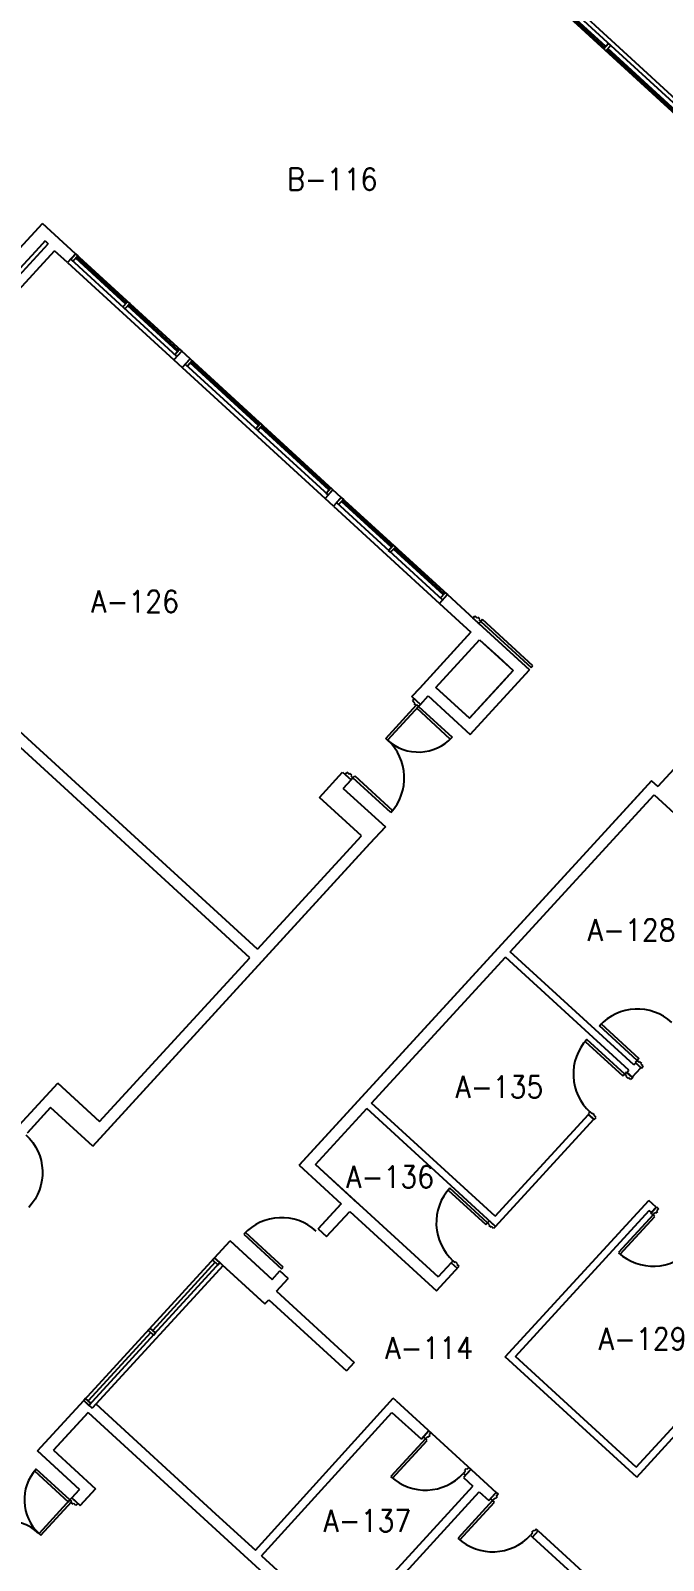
# Model space of a CAD drawing. Header units: inches. Extents: x -2 to 15026, y -1056 to 7065.
# Drawn here: x 1567 to 2011, y 783 to 1857 of the extents above; entities that cross this region are included whole.
import ezdxf
from ezdxf.enums import TextEntityAlignment as Align

# ---------------------------------------------------------------- set-up
doc = ezdxf.new("R2010")
doc.units = ezdxf.units.IN
doc.header["$LTSCALE"] = 48
doc.header["$MEASUREMENT"] = 0
doc.layers.get('0').update_dxf_attribs({"linetype": 'CONTINUOUS'})
for name, color, linetype in [('A-DOOR', 5, 'CONTINUOUS'), ('A-GLAZ', 1, 'CONTINUOUS'), ('A-GLAZ-DETL', 5, 'CONTINUOUS'), ('A-WALL', 7, 'CONTINUOUS'), ('A-WALL-SILL', 3, 'CONTINUOUS'), ('SP-RMNO', 7, 'CONTINUOUS'), ('SP-ROOM', 7, 'CONTINUOUS')]:
    doc.layers.add(name, color=color, linetype=linetype)
doc.styles.add('ROMANS', font='ROMANS', dxfattribs={"width": 0.78})

# ---------------------------------------------------------------- blocks, each defined once
blk = doc.blocks.new('FMGRM1')
at = {"style": 'ROMANS', "width": 0.9}
for tag, p in [('DATA1', (0, -0.284)), ('DATA2', (0, -0.443)), ('DATA3', (0, -0.602)), ('DATA4', (0, -0.762)), ('DATA5', (0, -0.921))]:
    blk.add_attdef(tag, text='', height=0.117, dxfattribs=at).set_placement(p, align=Align.CENTER)
at = {"layer": 'SP-RMNO', "style": 'ROMANS', "width": 0.9}
blk.add_attdef('RMNUMB', text='', height=0.16, dxfattribs=at).set_placement((0, 0), align=Align.MIDDLE)

msp = doc.modelspace()

# ---------------------------------------------------------------- linework, layer by layer
at = {"layer": 'A-DOOR', "linetype": 'Continuous'}
for p, q in [((1877.6, 1444.7), (1878.9, 1446.2)), ((1881.8, 1440.8), (1877.6, 1444.7)), ((1878.9, 1446.2), (1880.3, 1444.9)), ((1880.3, 1444.9), (1880.8, 1445.3)), ((1880.8, 1445.3), (1882.2, 1444.1)), ((1882.2, 1444.1), (1881.7, 1443.6)), ((1881.7, 1443.6), (1883.2, 1442.3)), ((1883.2, 1442.3), (1881.8, 1440.8)), ((1884.3, 1443.6), (1883.2, 1442.3)), ((1883.2, 1442.3), (1918.5, 1409.9)), ((1919.7, 1411.2), (1884.3, 1443.6)), ((1918.5, 1409.9), (1919.7, 1411.2)), ((1836.4, 1388), (1835.1, 1386.5)), ((1835.1, 1386.5), (1836.5, 1385.2)), ((1840.7, 1384.1), (1836.4, 1388)), ((1816.4, 1360.2), (1838, 1383.8)), ((1839.3, 1382.6), (1817.7, 1359)), ((1836.5, 1385.2), (1836.1, 1384.7)), ((1836.1, 1384.7), (1837.5, 1383.5)), ((1837.5, 1383.5), (1837.9, 1383.9)), ((1837.9, 1383.9), (1839.3, 1382.6)), ((1838, 1383.8), (1839.3, 1382.6)), ((1838.1, 1381.3), (1839.3, 1382.6)), ((1861.7, 1359.7), (1838.1, 1381.3)), ((1839.3, 1382.6), (1840.7, 1384.1)), ((1839.3, 1382.6), (1862.9, 1361)), ((1817.7, 1359), (1816.4, 1360.2)), ((1862.9, 1361), (1861.7, 1359.7)), ((1787.8, 1334.9), (1789.1, 1336.4)), ((1792, 1331), (1787.8, 1334.9)), ((1789.1, 1336.4), (1790.6, 1335.1)), ((1790.6, 1335.1), (1791, 1335.5)), ((1791, 1335.5), (1792.4, 1334.3)), ((1792.4, 1334.3), (1791.9, 1333.8)), ((1791.9, 1333.8), (1793.4, 1332.5)), ((1793.4, 1332.5), (1792, 1331)), ((1793.4, 1332.5), (1794.6, 1333.8)), ((1819.9, 1308.2), (1793.4, 1332.5)), ((1794.6, 1333.8), (1821.1, 1309.5)), ((1821.1, 1309.5), (1819.9, 1308.2)), ((1966.3, 1158.4), (1967.5, 1159.7)), ((1992.9, 1134.1), (1966.3, 1158.4)), ((1967.5, 1159.7), (1994.1, 1135.4)), ((1957.5, 1148.8), (1956.4, 1147.5)), ((1956.4, 1147.5), (1982.9, 1123.2)), ((1984.1, 1124.5), (1957.5, 1148.8)), ((1992.9, 1134.1), (1991.5, 1132.6)), ((1991.5, 1132.6), (1995.8, 1128.7)), ((1994.1, 1135.4), (1992.9, 1134.1)), ((1994.3, 1132.8), (1992.9, 1134.1)), ((1994.7, 1133.2), (1994.3, 1132.8)), ((1996.1, 1132), (1994.7, 1133.2)), ((1995.7, 1131.5), (1996.1, 1132)), ((1997.1, 1130.2), (1995.7, 1131.5)), ((1995.8, 1128.7), (1997.1, 1130.2)), ((1982.9, 1123.2), (1984.1, 1124.5)), ((1984.1, 1124.5), (1985.4, 1126)), ((1985.5, 1123.2), (1984.1, 1124.5)), ((1985.1, 1122.7), (1985.5, 1123.2)), ((1986.5, 1121.5), (1985.1, 1122.7)), ((1985.4, 1126), (1989.7, 1122.1)), ((1986.9, 1121.9), (1986.5, 1121.5)), ((1988.3, 1120.6), (1986.9, 1121.9)), ((1989.7, 1122.1), (1988.3, 1120.6)), ((1959.8, 1098), (1958.4, 1096.5)), ((1958.4, 1096.5), (1962.7, 1092.6)), ((1961.2, 1096.6), (1959.8, 1098)), ((1961.6, 1097.1), (1961.2, 1096.6)), ((1963, 1095.8), (1961.6, 1097.1)), ((1962.6, 1095.4), (1963, 1095.8)), ((1964, 1094.1), (1962.6, 1095.4)), ((1962.7, 1092.6), (1964, 1094.1)), ((1860.2, 1043.1), (1886.7, 1018.8)), ((1887.9, 1020.1), (1861.3, 1044.4)), ((2002.5, 1027.1), (2006.4, 1031.3)), ((2006.4, 1031.3), (2007.9, 1030)), ((1887.9, 1020.1), (1889.2, 1021.5)), ((1889.2, 1021.5), (1893.5, 1017.6)), ((2004, 1025.7), (1979.7, 999.2)), ((1980.9, 998), (2005.3, 1024.6)), ((2004, 1025.7), (2002.5, 1027.1)), ((2005.3, 1027.2), (2004, 1025.7)), ((2005.3, 1024.6), (2004, 1025.7)), ((2005.7, 1026.8), (2005.3, 1027.2)), ((2007, 1028.1), (2005.7, 1026.8)), ((2007.9, 1030), (2006.5, 1028.6)), ((2006.5, 1028.6), (2007, 1028.1)), ((1718, 1013.4), (1716.8, 1012.1)), ((1716.8, 1012.1), (1743.3, 987.7)), ((1744.5, 989), (1718, 1013.4)), ((1886.7, 1018.8), (1887.9, 1020.1)), ((1889.3, 1018.7), (1887.9, 1020.1)), ((1888.9, 1018.3), (1889.3, 1018.7)), ((1890.3, 1017), (1888.9, 1018.3)), ((1890.7, 1017.5), (1890.3, 1017)), ((1892.1, 1016.2), (1890.7, 1017.5)), ((1893.5, 1017.6), (1892.1, 1016.2)), ((1979.7, 999.2), (1980.9, 998)), ((1743.3, 987.7), (1744.5, 989)), ((1863.6, 993.5), (1862.2, 992)), ((1862.2, 992), (1866.4, 988.2)), ((1865, 992.2), (1863.6, 993.5)), ((1865.4, 992.7), (1865, 992.2)), ((1866.8, 991.4), (1865.4, 992.7)), ((1866.4, 990.9), (1866.8, 991.4)), ((1867.8, 989.6), (1866.4, 990.9)), ((1866.4, 988.2), (1867.8, 989.6)), ((1842.8, 869.8), (1846.7, 874)), ((1847.3, 870.8), (1846, 869.5)), ((1846.7, 874), (1848.1, 872.7)), ((1848.1, 872.7), (1846.8, 871.3)), ((1846.8, 871.3), (1847.3, 870.8)), ((1844.2, 868.5), (1819.9, 841.9)), ((1821.2, 840.7), (1845.5, 867.3)), ((1844.2, 868.5), (1842.8, 869.8)), ((1845.6, 869.9), (1844.2, 868.5)), ((1845.5, 867.3), (1844.2, 868.5)), ((1846, 869.5), (1845.6, 869.9)), ((1571.1, 847.2), (1569.9, 845.9)), ((1569.9, 845.9), (1593.5, 824.2)), ((1594.7, 825.5), (1571.1, 847.2)), ((1872.1, 845.6), (1870.8, 844.1)), ((1870.8, 844.1), (1872.3, 842.8)), ((1872.9, 847.4), (1871.6, 846)), ((1871.6, 846), (1872.1, 845.6)), ((1872.3, 842.8), (1876.1, 847)), ((1873.4, 846.9), (1872.9, 847.4)), ((1874.7, 848.4), (1873.4, 846.9)), ((1876.1, 847), (1874.7, 848.4)), ((1890, 826.6), (1893.8, 830.8)), ((1894.5, 827.6), (1893.2, 826.2)), ((1893.8, 830.8), (1895.3, 829.5)), ((1895.3, 829.5), (1894, 828)), ((1894, 828), (1894.5, 827.6)), ((1594.7, 825.5), (1573.1, 801.9)), ((1574.4, 800.8), (1596, 824.4)), ((1593.5, 824.2), (1594.7, 825.5)), ((1594.7, 825.5), (1596, 827)), ((1596, 824.4), (1594.7, 825.5)), ((1596.1, 824.2), (1594.7, 825.5)), ((1595.7, 823.8), (1596.1, 824.2)), ((1597.1, 822.5), (1595.7, 823.8)), ((1596, 827), (1600.3, 823.1)), ((1597.5, 823), (1597.1, 822.5)), ((1598.9, 821.7), (1597.5, 823)), ((1600.3, 823.1), (1598.9, 821.7)), ((1891.4, 825.2), (1867.1, 798.7)), ((1868.4, 797.5), (1892.7, 824)), ((1891.4, 825.2), (1890, 826.6)), ((1892.7, 826.6), (1891.4, 825.2)), ((1892.7, 824), (1891.4, 825.2)), ((1893.2, 826.2), (1892.7, 826.6)), ((1573.1, 801.9), (1574.4, 800.8)), ((1919.3, 802.3), (1918, 800.9)), ((1918, 800.9), (1919.5, 799.5)), ((1920.1, 804.1), (1918.8, 802.7)), ((1918.8, 802.7), (1919.3, 802.3)), ((1919.5, 799.5), (1923.3, 803.8)), ((1920.6, 803.7), (1920.1, 804.1)), ((1921.9, 805.1), (1920.6, 803.7)), ((1923.3, 803.8), (1921.9, 805.1))]:
    msp.add_line(p, q, dxfattribs=at)
for centre, radius, start, end in [((1839.3, 1382.6), 32, 227.5, 317.5), ((1793.4, 1332.5), 36, 317.5, 47.5), ((1743.3, 987.7), 36, 47.5, 137.5), ((1594.7, 825.5), 32, 137.5, 227.5), ((1548.7, 775.4), 36, 47.5, 137.5)]:
    msp.add_arc(centre, radius, start, end, dxfattribs=at)
for centre, major_axis, start_param, end_param in [((1992.9, 1134.1), (-25.5, 25.5), -1.527163, 0.043633), ((1984.1, 1124.5), (25.5, 25.5), 1.614429, 3.185226), ((1887.9, 1020.1), (25.5, 25.5), 1.614429, 3.185226), ((2004, 1025.7), (25.5, 25.5), 3.185226, 4.756022), ((1844.2, 868.5), (25.5, 25.5), 3.185226, 4.756022), ((1891.4, 825.2), (25.5, 25.5), 3.185226, 4.756022)]:
    msp.add_ellipse(centre, major_axis=major_axis, ratio=1, start_param=start_param, end_param=end_param, dxfattribs=at)
at = {"layer": 'A-DOOR', "linetype": 'Continuous', "extrusion": (0, 0, -1)}
msp.add_ellipse((1539.4, 1055.3), major_axis=(-25.5, 25.5), ratio=1, start_param=1.527163, end_param=3.097959, dxfattribs=at)
at = {"layer": 'A-DOOR', "linetype": 'Continuous'}
msp.add_point((1881.4, 1441.2), dxfattribs=at)
at = {"layer": 'A-GLAZ', "linetype": 'Continuous'}
for p, q in [((2023.7, 1801.5), (1923.5, 1893.3)), ((1970.1, 1845.1), (1922.2, 1889)), ((1970.8, 1845.9), (1922.9, 1889.8)), ((2019.5, 1799.9), (1971.6, 1843.8)), ((2020.2, 1800.6), (1972.3, 1844.5)), ((1633.8, 1665.3), (1598.8, 1697.4)), ((1634.5, 1666.1), (1599.5, 1698.2)), ((1669.8, 1628.3), (1595.3, 1696.6)), ((1670.3, 1631.9), (1635.3, 1664)), ((1671, 1632.6), (1636, 1664.7)), ((1775.9, 1531.1), (1675.7, 1622.9)), ((1727.1, 1579.9), (1679.2, 1623.8)), ((1727.8, 1580.6), (1679.9, 1624.5)), ((1777.2, 1535.4), (1729.3, 1579.3)), ((1776.5, 1534.6), (1728.6, 1578.5)), ((1856.3, 1457.4), (1781.8, 1525.7)), ((1820.4, 1494.4), (1785.3, 1526.5)), ((1821, 1495.2), (1786, 1527.2)), ((1856.9, 1461), (1821.8, 1493.1)), ((1857.5, 1461.7), (1822.5, 1493.8)), ((1608.1, 891.9), (1699.9, 992.2)), ((1696.7, 992.4), (1652.8, 944.5)), ((1651.5, 943), (1607.6, 895.1))]:
    msp.add_line(p, q, dxfattribs=at)
at = {"layer": 'A-GLAZ-DETL', "linetype": 'Continuous'}
for points in [[(1972.8, 1848.1), (1969.5, 1844.4), (1970.9, 1843), (1974.3, 1846.7)], [(1595.3, 1696.6), (1598.7, 1700.3), (1600.2, 1698.9), (1596.8, 1695.2)], [(1631.8, 1663.1), (1635.2, 1666.8), (1636.7, 1665.5), (1633.3, 1661.8)], [(1668.3, 1629.7), (1671.7, 1633.4), (1673.2, 1632), (1669.8, 1628.3)], [(1675.7, 1622.9), (1679.1, 1626.6), (1680.5, 1625.3), (1677.2, 1621.6)], [(1725.1, 1577.7), (1728.5, 1581.4), (1729.9, 1580), (1726.5, 1576.3)], [(1774.5, 1532.4), (1777.9, 1536.1), (1779.3, 1534.7), (1775.9, 1531.1)], [(1781.8, 1525.7), (1785.2, 1529.3), (1786.7, 1528), (1783.3, 1524.3)], [(1818.3, 1492.2), (1821.7, 1495.9), (1823.2, 1494.5), (1819.8, 1490.9)], [(1854.8, 1458.8), (1858.2, 1462.5), (1859.7, 1461.1), (1856.3, 1457.4)], [(1696.3, 995.6), (1694.9, 994.1), (1698.6, 990.7), (1699.9, 992.2)], [(1651, 946.2), (1649.6, 944.7), (1653.3, 941.3), (1654.7, 942.8)], [(1605.7, 896.8), (1604.4, 895.3), (1608.1, 891.9), (1609.4, 893.4)]]:
    msp.add_lwpolyline(points, close=True, dxfattribs=at)
at = {"layer": 'A-WALL', "linetype": 'Continuous'}
for p, q in [((2020.3, 1797.8), (1920.1, 1889.6)), ((1559.5, 1704.3), (1575.4, 1721.6)), ((1598.7, 1700.3), (1575.4, 1721.6)), ((1573.3, 1705.1), (1577.3, 1709.5)), ((1577.3, 1709.5), (1573.3, 1705.1)), ((1577.3, 1709.5), (1579.5, 1707.5)), ((1551.6, 1681.5), (1573.3, 1705.1)), ((1553.8, 1679.4), (1579.5, 1707.5)), ((1556, 1672), (1584, 1702.5)), ((1593.1, 1694.2), (1584, 1702.5)), ((1598.7, 1700.3), (1593.1, 1694.2)), ((1598.7, 1700.3), (1673.2, 1632)), ((1673.2, 1632), (1667.6, 1625.9)), ((1667.6, 1625.9), (1673.5, 1620.5)), ((1679.1, 1626.6), (1673.2, 1632)), ((1679.1, 1626.6), (1673.5, 1620.5)), ((1679.1, 1626.6), (1779.3, 1534.7)), ((1779.3, 1534.7), (1773.8, 1528.7)), ((1779.7, 1523.3), (1773.8, 1528.7)), ((1785.2, 1529.3), (1779.3, 1534.7)), ((1785.2, 1529.3), (1779.7, 1523.3)), ((1726.4, 1212.1), (1404.7, 1506.9)), ((1721, 1206.2), (1399.3, 1501)), ((1854.1, 1455), (1859.7, 1461.1)), ((1881.8, 1440.8), (1859.7, 1461.1)), ((1854.1, 1455), (1876.2, 1434.8)), ((1881.8, 1440.8), (1917.2, 1408.4)), ((1917.2, 1408.4), (1881.8, 1440.8)), ((1840.2, 1395.4), (1876.2, 1434.8)), ((1876.2, 1434.8), (1840.2, 1395.4)), ((1851.5, 1395.9), (1882.3, 1429.5)), ((1851.5, 1395.9), (1882.3, 1429.5)), ((1882.3, 1429.5), (1905.9, 1407.9)), ((1882.3, 1429.5), (1895.6, 1417.4)), ((1875.1, 1374.3), (1905.9, 1407.9)), ((1875.6, 1363), (1917.2, 1408.4)), ((1875.6, 1363), (1917.2, 1408.4)), ((1895.6, 1417.4), (1895.6, 1417.4)), ((1895.6, 1417.4), (1905.9, 1407.9)), ((1905.9, 1407.9), (1896.7, 1397.9)), ((1896.7, 1397.9), (1875.1, 1374.3)), ((1896.7, 1397.9), (1896.7, 1397.9)), ((1834.8, 1389.5), (1840.2, 1395.4)), ((1840.2, 1395.4), (1834.8, 1389.5)), ((1840.7, 1384.1), (1834.8, 1389.5)), ((1834.8, 1389.5), (1840.7, 1384.1)), ((1840.2, 1395.4), (1840.2, 1395.4)), ((1840.7, 1384.1), (1846.1, 1390)), ((1840.7, 1384.1), (1846.1, 1390)), ((1846.1, 1390), (1875.6, 1363)), ((1846.1, 1390), (1875.6, 1363)), ((1851.5, 1395.9), (1875.1, 1374.3)), ((1875.1, 1374.3), (1851.5, 1395.9)), ((2038.1, 1359.8), (2007.4, 1326.3)), ((2038.1, 1359.8), (2007.4, 1326.3)), ((1769.9, 1318.7), (1786.1, 1336.4)), ((1769.9, 1318.7), (1786.1, 1336.4)), ((1786.1, 1336.4), (1792, 1331)), ((1786.1, 1336.4), (1792, 1331)), ((1786.6, 1325.1), (1792, 1331)), ((1792, 1331), (1786.6, 1325.1)), ((1786.6, 1325.1), (1816.1, 1298.1)), ((1786.6, 1325.1), (1816.1, 1298.1)), ((2003, 1330.3), (1957.3, 1280.5)), ((1993.5, 1320), (2003, 1330.3)), ((2003, 1330.3), (2007.4, 1326.3)), ((2007.4, 1326.3), (2003, 1330.3)), ((1755.7, 1060.5), (1993.5, 1320)), ((1799.4, 1291.7), (1769.9, 1318.7)), ((1799.4, 1291.7), (1769.9, 1318.7)), ((1903.8, 1210.3), (1999.4, 1314.6)), ((1999.4, 1314.6), (2004.8, 1320.5)), ((2004.8, 1320.5), (2074.1, 1257)), ((2004.8, 1320.5), (2074.1, 1257)), ((1726.4, 1212.1), (1799.4, 1291.7)), ((1726.4, 1212.1), (1799.4, 1291.7)), ((1805.3, 1286.3), (1816.1, 1298.1)), ((1816.1, 1298.1), (1805.3, 1286.3)), ((1610.7, 1074), (1805.3, 1286.3)), ((1805.3, 1286.3), (1610.7, 1074)), ((1957.3, 1280.5), (1755.7, 1060.5)), ((1615.6, 1091.2), (1721, 1206.2)), ((1615.6, 1091.2), (1721, 1206.2)), ((1806.5, 1104.1), (1900.4, 1206.6)), ((1987.1, 1127.2), (1900.4, 1206.6)), ((1990.4, 1130.9), (1903.8, 1210.3)), ((1989.4, 1122.3), (1995.5, 1129)), ((1990.4, 1130.9), (1991.8, 1132.4)), ((1995.5, 1129), (1991.8, 1132.4)), ((1559.1, 1088.7), (1586.2, 1118.2)), ((1559.1, 1088.7), (1586.2, 1118.2)), ((1615.6, 1091.2), (1586.2, 1118.2)), ((1586.2, 1118.2), (1615.6, 1091.2)), ((1985.7, 1125.7), (1987.1, 1127.2)), ((1989.4, 1122.3), (1985.7, 1125.7)), ((1565, 1083.3), (1581.2, 1101)), ((1581.2, 1101), (1565, 1083.3)), ((1610.7, 1074), (1581.2, 1101)), ((1610.7, 1074), (1581.2, 1101)), ((1767, 1061), (1803.2, 1100.4)), ((1893.5, 1017.6), (1803.2, 1100.4)), ((1893.2, 1024.7), (1806.5, 1104.1)), ((1893.2, 1024.7), (1958.7, 1096.2)), ((1962.4, 1092.9), (1958.7, 1096.2)), ((1893.5, 1017.6), (1962.4, 1092.9)), ((1755.7, 1060.5), (1785.2, 1033.4)), ((1755.7, 1060.5), (1785.2, 1033.4)), ((1767, 1061), (1796.5, 1033.9)), ((1767, 1061), (1853.1, 982.1)), ((1796.5, 1033.9), (1767, 1061)), ((1769, 1015.8), (1785.2, 1033.4)), ((1785.2, 1033.4), (1769, 1015.8)), ((1900.3, 925.9), (2001, 1035.8)), ((2006.1, 1031.1), (2001, 1035.8)), ((1774.9, 1010.4), (1791.1, 1028)), ((1774.9, 1010.4), (1791.1, 1028)), ((1791.1, 1028), (1851.9, 972.3)), ((1907.4, 926.2), (2001.3, 1028.7)), ((2002.8, 1027.4), (2001.3, 1028.7)), ((2002.8, 1027.4), (2006.1, 1031.1)), ((1769, 1015.8), (1774.9, 1010.4)), ((1769, 1015.8), (1774.9, 1010.4)), ((1696.3, 995.6), (1707.1, 1007.4)), ((1696.3, 995.6), (1707.1, 1007.4)), ((1736.6, 980.4), (1707.1, 1007.4)), ((1707.1, 1007.4), (1736.6, 980.4)), ((1696.3, 995.6), (1604.4, 895.3)), ((1696.3, 995.6), (1731.6, 963.2)), ((1731.6, 963.2), (1696.3, 995.6)), ((1851.9, 972.3), (1867.8, 989.6)), ((1862.2, 992), (1853.1, 982.1)), ((1736.6, 980.4), (1742, 986.3)), ((1736.6, 980.4), (1742, 986.3)), ((1739.8, 972), (1747.9, 980.9)), ((1747.9, 980.9), (1742, 986.3)), ((1742, 986.3), (1747.9, 980.9)), ((1739.8, 972), (1794.3, 922)), ((1731.6, 963.2), (1734.3, 966.1)), ((1734.3, 966.1), (1788.9, 916.1)), ((1992.2, 848.6), (2086.1, 951)), ((1992.5, 841.5), (1900.3, 925.9)), ((1992.2, 848.6), (1907.4, 926.2)), ((1794.3, 922), (1788.9, 916.1)), ((1571.9, 859.9), (1604.4, 895.3)), ((1571.9, 859.9), (1604.4, 895.3)), ((1604.4, 895.3), (1610.3, 889.9)), ((1604.4, 895.3), (1610.3, 889.9)), ((1613, 892.9), (1697, 815.8)), ((1724.9, 790.3), (1821.6, 897)), ((1724.9, 790.3), (1821.6, 897)), ((1823.8, 895), (1821.6, 897)), ((1823.8, 895), (1885, 838.9)), ((1826, 893), (1826, 893)), ((1583.3, 860.4), (1607.6, 887)), ((1607.6, 887), (1583.3, 860.4)), ((1607.6, 887), (1691.6, 809.9)), ((1729.3, 786.2), (1820.6, 887)), ((1820.6, 887), (1841.5, 868.1)), ((1992.5, 841.5), (2035, 887.9)), ((1846.7, 874), (1841.5, 868.1)), ((1571.9, 859.9), (1601.4, 832.9)), ((1601.4, 832.9), (1571.9, 859.9)), ((1583.3, 860.4), (1612.7, 833.4)), ((1583.3, 860.4), (1612.7, 833.4)), ((1876.1, 847), (1870.9, 841.3)), ((1870.9, 841.3), (1877.6, 835.3)), ((1885, 838.9), (1893.8, 830.8)), ((1596, 827), (1601.4, 832.9)), ((1596, 827), (1601.4, 832.9)), ((1601.9, 821.6), (1612.7, 833.4)), ((1612.7, 833.4), (1601.9, 821.6)), ((1785.5, 734.8), (1877.6, 835.3)), ((1789.9, 730.7), (1882, 831.2)), ((1882, 831.2), (1888.7, 825.2)), ((1888.7, 825.2), (1893.8, 830.8)), ((1596, 827), (1601.9, 821.6)), ((1601.9, 821.6), (1596, 827)), ((1691.6, 809.9), (1929.3, 592.1)), ((1697, 815.8), (1724.9, 790.3)), ((1919.5, 799.5), (1923.3, 803.8)), ((1919.5, 799.5), (1962.9, 759.7)), ((1923.3, 803.8), (1971.3, 759.9)), ((1729.3, 786.2), (1785.5, 734.8))]:
    msp.add_line(p, q, dxfattribs=at)
msp.add_arc((1905.9, 1407.9), 0, 0, 90, dxfattribs=at)
at = {"layer": 'A-WALL-SILL', "linetype": 'Continuous'}
for p, q in [((2025.7, 1803.7), (1925.5, 1895.5)), ((2020.3, 1797.8), (1920.1, 1889.6)), ((1673.2, 1632), (1598.7, 1700.3)), ((1593.1, 1694.2), (1667.6, 1625.9)), ((1779.3, 1534.7), (1679.1, 1626.6)), ((1673.5, 1620.5), (1773.8, 1528.7)), ((1785.2, 1529.3), (1859.7, 1461.1)), ((1859.7, 1461.1), (1785.2, 1529.3)), ((1779.7, 1523.3), (1854.1, 1455)), ((1696.3, 995.6), (1604.4, 895.3)), ((1702.2, 990.2), (1610.3, 889.9))]:
    msp.add_line(p, q, dxfattribs=at)

# ---------------------------------------------------------------- block references
at = {"layer": 'SP-ROOM', "linetype": 'Continuous'}
ref = msp.add_blockref('FMGRM1', (1778.9, 1752.8), dxfattribs=dict(at, xscale=96, yscale=96, zscale=96))
ref.add_attrib('RMNUMB', 'B-116', dxfattribs={"layer": 'SP-RMNO', "height": 15.36, "style": 'ROMANS', "width": 0.9}).set_placement((1778.9, 1752.8), align=Align.MIDDLE)
ref = msp.add_blockref('FMGRM1', (1640.5, 1456.3), dxfattribs=dict(at, xscale=96, yscale=96, zscale=96))
ref.add_attrib('RMNUMB', 'A-126', dxfattribs={"layer": 'SP-RMNO', "height": 15.36, "style": 'ROMANS', "width": 0.9}).set_placement((1640.5, 1456.3), align=Align.MIDDLE)
ref = msp.add_blockref('FMGRM1', (1989, 1225.7), dxfattribs=dict(at, xscale=96, yscale=96, zscale=96))
ref.add_attrib('RMNUMB', 'A-128', dxfattribs={"layer": 'SP-RMNO', "height": 15.36, "style": 'ROMANS', "width": 0.9}).set_placement((1989, 1225.7), align=Align.MIDDLE)
ref = msp.add_blockref('FMGRM1', (1896.2, 1115.6), dxfattribs=dict(at, xscale=96, yscale=96, zscale=96))
ref.add_attrib('RMNUMB', 'A-135', dxfattribs={"layer": 'SP-RMNO', "height": 15.36, "style": 'ROMANS', "width": 0.9}).set_placement((1896.2, 1115.6), align=Align.MIDDLE)
ref = msp.add_blockref('FMGRM1', (1819.5, 1052.4), dxfattribs=dict(at, xscale=96, yscale=96, zscale=96))
ref.add_attrib('RMNUMB', 'A-136', dxfattribs={"layer": 'SP-RMNO', "height": 15.36, "style": 'ROMANS', "width": 0.9}).set_placement((1819.5, 1052.4), align=Align.MIDDLE)
ref = msp.add_blockref('FMGRM1', (1996.7, 938.6), dxfattribs=dict(at, xscale=96, yscale=96, zscale=96))
ref.add_attrib('RMNUMB', 'A-129', dxfattribs={"layer": 'SP-RMNO', "height": 15.36, "style": 'ROMANS', "width": 0.9}).set_placement((1996.7, 938.6), align=Align.MIDDLE)
ref = msp.add_blockref('FMGRM1', (1846.9, 932.2), dxfattribs=dict(at, xscale=96, yscale=96, zscale=96))
ref.add_attrib('RMNUMB', 'A-114', dxfattribs={"layer": 'SP-RMNO', "height": 15.36, "style": 'ROMANS', "width": 0.9}).set_placement((1846.9, 932.2), align=Align.MIDDLE)
ref = msp.add_blockref('FMGRM1', (1803.5, 810.9), dxfattribs=dict(at, xscale=96, yscale=96, zscale=96))
ref.add_attrib('RMNUMB', 'A-137', dxfattribs={"layer": 'SP-RMNO', "height": 15.36, "style": 'ROMANS', "width": 0.9}).set_placement((1803.5, 810.9), align=Align.MIDDLE)

doc.saveas('drawing.dxf')
